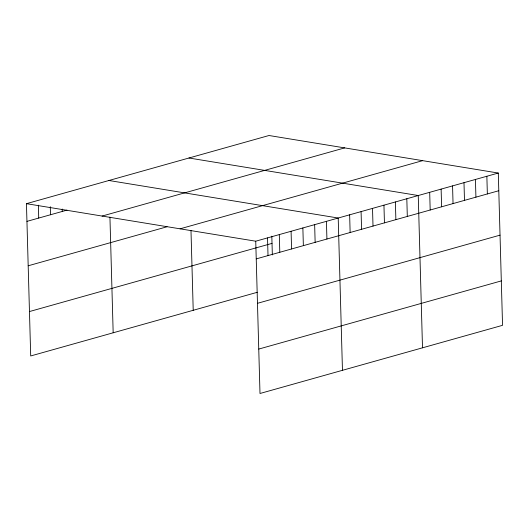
<?xml version="1.0" encoding="UTF-8"?>
<svg xmlns="http://www.w3.org/2000/svg" width="529" height="529" viewBox="0 0 529 529"><rect width="100%" height="100%" fill="white"/><g stroke="black" fill="none" stroke-linecap="round" stroke-linejoin="round"><path stroke-width="0.79" d="M257.253 292.299L30.702 355.964L26.45 203.678L269.003 135.51L498.298 173.036L502.55 325.322L259.997 393.49L255.738 241.204L498.298 173.036M26.946 221.373L66.998 210.119M102.117 216.063L344.67 147.895M28.182 265.789L167.065 226.762M180.072 228.819L422.631 160.651M29.465 311.548L272.018 243.386M256.234 258.899L498.787 190.731M257.478 303.315L500.031 235.147M258.754 349.074L501.307 280.906M188.965 158.006L418.254 195.532L422.506 347.817M108.921 180.501L338.21 218.027L342.461 370.313M26.45 203.678L255.738 241.204M486.859 176.25L487.354 193.945M475.426 179.463L475.921 197.158M463.993 182.677L464.488 200.372M452.56 185.891L453.049 203.586M441.12 189.104L441.616 206.799M429.687 192.318L430.183 210.013M406.821 198.745L407.31 216.44M395.381 201.959L395.877 219.654M383.948 205.173L384.444 222.868M372.515 208.386L373.011 226.081M361.082 211.6L361.571 229.295M349.643 214.814L350.138 232.509M326.426 221.334L326.922 239.035M314.649 224.646L315.139 242.342M302.866 227.959L303.362 245.654M291.082 231.266L291.578 248.967M279.305 234.578L279.795 252.28M271.82 236.159L272.342 254.899M267.522 237.891L268.018 255.586M190.989 230.558L193.217 310.292M109.939 217.115L113.173 332.787M62.224 209.028L62.29 211.441M50.281 206.707L50.506 214.754M38.366 205.192L38.723 218.067"/></g></svg>
